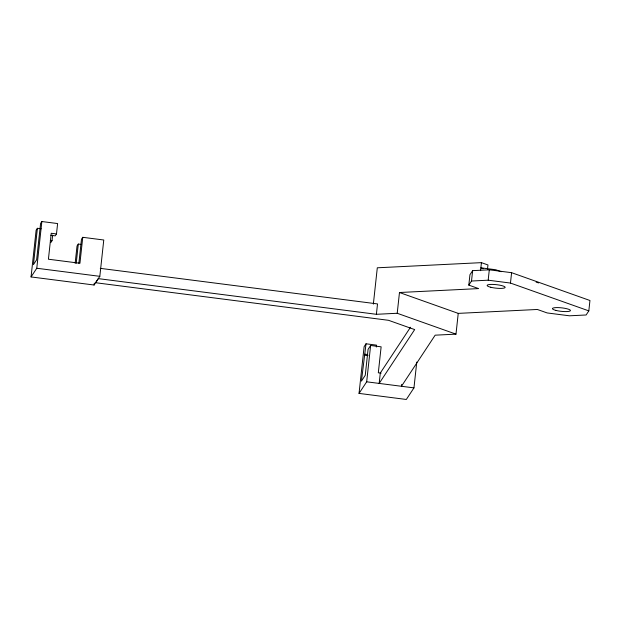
<?xml version="1.0" encoding="UTF-8"?>
<svg xmlns="http://www.w3.org/2000/svg" width="621" height="621" viewBox="0 0 621 621"><rect width="100%" height="100%" fill="white"/><g stroke="black" fill="none" stroke-linecap="round" stroke-linejoin="round"><path stroke-width="0.93" d="M78.875 263.265L81.483 239.232L82.756 237.307L103.769 240.001L99.826 276.329L94.097 285.023L31.05 276.935L36.127 230.22L37.4 228.287L41.11 228.769M37.4 228.287L33.449 264.624L36.631 259.795L40.582 223.467L41.855 221.534L57.613 223.552L56.488 233.938L55.215 235.864L50.837 235.305M31.05 276.935L36.779 268.249L41.855 221.534M50.759 242.625L52.032 240.692L52.645 235.033M75.149 263.296L77.027 245.994L78.3 244.061L81.165 244.433M76.212 263.288L78.3 244.061M82.756 237.307L79.938 263.257L48.415 259.213L51.233 233.263L56.488 233.938M94.097 285.023L94.307 283.114M416.769 362.066L413.959 387.884L406.32 399.466L359.039 393.404L364.116 346.689L366.025 343.793L376.528 345.144L376.326 347.03M366.025 343.793L361.438 381.092L365.257 375.294L368.074 349.344L370.621 345.486L381.131 346.829L378.313 372.786L381.123 373.143M373.353 304.135L377.304 267.798L481.43 262.644L487.959 264.965L487.485 269.289M359.039 393.404L366.677 381.814L370.621 345.486M410.497 327.236L380.3 373.035L379.175 383.421L414.673 329.58L388.552 320.312L95.611 282.726L98.304 278.627L376.388 314.304L377.521 303.925L100.284 268.357M458.236 313.38L455.985 334.145L397.215 313.271L399.474 292.514L478.612 288.594L468.816 285.117L469.942 274.738L472.643 270.64L489.301 269.817L511.595 272.681L589.95 300.502L588.824 310.88L586.123 314.979L569.465 315.802L547.171 312.945L537.375 309.468L458.236 313.38L399.474 292.514M401.671 384.391L401.461 386.278L435.158 335.177L455.985 334.145M468.816 285.117L471.518 281.026L472.643 270.64M480.561 270.671L481.43 262.644M471.518 281.026L488.176 280.195L489.301 269.817M588.824 310.88L510.47 283.06L511.595 272.681M376.388 314.304L397.215 313.271M480.864 267.837L495.721 269.739L501.209 271.688M488.176 280.195L510.47 283.06M50.278 240.467L52.032 240.692M36.779 268.249L99.826 276.329M364.892 354.172L367.764 354.537M364.255 355.142L368.082 355.631M366.677 381.814L413.959 387.884M536.117 282.066L538.562 282.935M481.679 268.125L483.317 268.707M490.769 287.259A9.051 1.754 6.2 0 0 505.098 287.554A9.051 1.754 6.2 0 0 492.639 284.41A9.051 1.754 6.2 0 0 490.769 287.259M556.067 310.446A9.051 1.754 6.2 0 0 570.396 310.741A9.051 1.754 6.2 0 0 557.937 307.597A9.051 1.754 6.2 0 0 556.067 310.446"/></g></svg>
